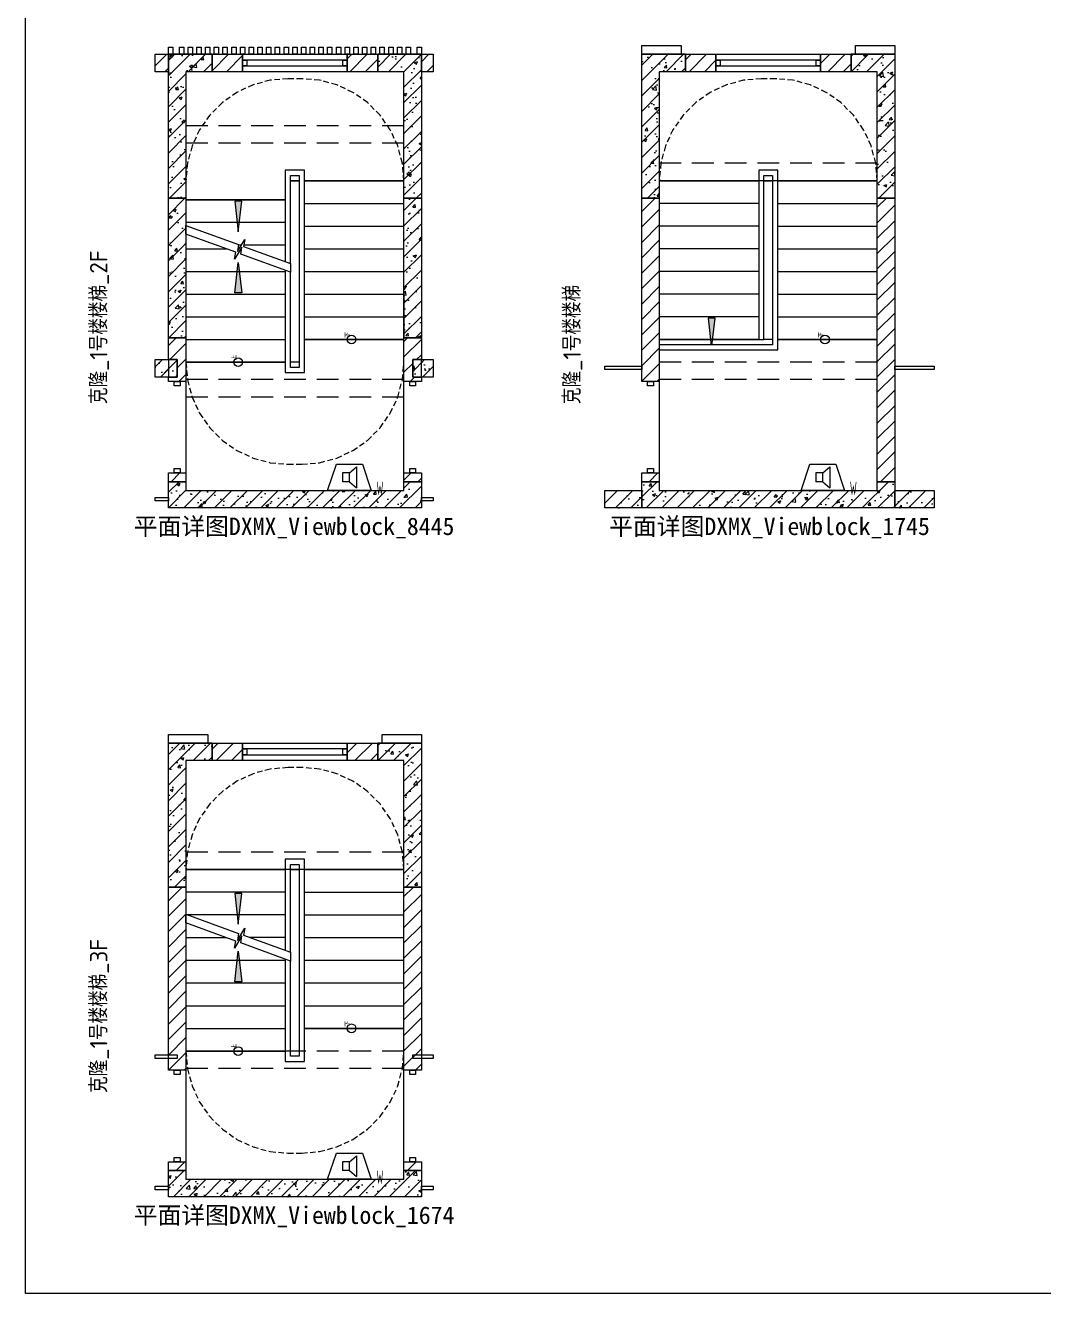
# Model space of a CAD drawing. Header units: millimetres. Extents: x -714894 to -19295, y 3400 to 234118.
# Drawn here: x -355647 to -343974, y 125948 to 140487 of the extents above; entities that cross this region are included whole.
import ezdxf
from ezdxf.enums import TextEntityAlignment as Align

# ---------------------------------------------------------------- set-up
doc = ezdxf.new("R2010")
doc.units = ezdxf.units.MM
doc.header["$LTSCALE"] = 500
for name, pattern in [('DASH', [0.35, 0.25, -0.1]), ('DASHED', [0.75, 0.5, -0.25]), ('HIDDEN', [0.375, 0.25, -0.125])]:
    doc.linetypes.add(name, pattern=pattern)
doc.layers.get('DEFPOINTS').update_dxf_attribs({"color": 9})
for name, color, linetype in [('AD-SIGN', 195, 'Continuous'), ('AE-ELEV-4', 251, 'Continuous'), ('AE-FNSH', 11, 'Continuous'), ('AE-HDWR', 8, 'Continuous'), ('AE-STAR', 51, 'Continuous'), ('AE-STRU-HACH', 40, 'Continuous'), ('AE-WALL', 255, 'Continuous'), ('AE-WALL-HACH', 15, 'Continuous'), ('AE-WIND', 11, 'Continuous'), ('C-SHET-SHET', 144, 'Continuous'), ('C-XREF-INT', 7, 'Continuous'), ('E-FAS-DEVC', 3, 'Continuous'), ('E-UNIV-EL', 140, 'Continuous'), ('S-DETL', 7, 'Continuous'), ('S_BEAM', 4, 'DASHED'), ('S_STAR', 243, 'Continuous'), ('S_WALL', 2, 'Continuous')]:
    doc.layers.add(name, color=color, linetype=linetype)
doc.layers.add('DEFPOINTS-1', color=251, linetype='Continuous', plot=False)
doc.layers.add('DEFPOINTS-2', color=7, linetype='DASH', plot=False)
doc.styles.add('TH-STYLE3', font='tssdeng.shx', dxfattribs={"width": 0.65, "bigfont": 'tssdchn.shx'})
doc.styles.add('黑体', font='')
doc.styles.get('黑体').set_extended_font_data('SimHei')
pattern_1 = [(45, (0, 89.76), (-88.3884, 88.3884), [])]
pattern_2 = [(45, (0, 0), (-88.38835, 88.38835), []), (50, (0, 0), (358.63, -31.376), [37.5, -412.5]), (355, (0, 0), (-69.3757, 376.096), [30, -330]), (100.4514, (29.9, -2.6), (289.2547, 344.72), [31.87, -350.571]), (46.1842, (0, 100), (533.6205, -82.7595), [56.25, -618.75]), (96.6356, (44.47, 93.1), (467.331, 487.059), [47.805, -525.856]), (351.1842, (0, 100), (467.331, 487.059), [45, -495]), (21, (50, 75), (298.4535, -201.3094), [37.5, -412.5]), (326, (50, 75), (121.6577, 362.575), [30, -330]), (71.4514, (74.87, 58.22), (420.1113, 161.2652), [31.87, -350.571]), (37.5, (0, 0), (6.0799, 166.4469), [0, -326, 0, -335, 0, -331.25]), (7.5, (0, 0), (131.5348, 197.2059), [0, -191, 0, -318.5, 0, -126.25]), (327.5, (-111.5, 0), (266.9112, -11.27744), [0, -125, 0, -390, 0, -517.5]), (317.5, (-161.5, 0), (291.593, 50.0525), [0, -162.5, 0, -259, 0, -367.5])]

# ---------------------------------------------------------------- blocks, each defined once
blk = doc.blocks.new('克隆_1号楼楼梯_2-11F_200810200708507243')
at = {"layer": 'AD-SIGN'}
for points in [[(274, -640), (274, -560), (624, -600)], [(1326, -640), (1326, -560), (976, -600)]]:
    blk.add_hatch(color=195, dxfattribs=at).paths.add_polyline_path(points, flags=0)
at = {"layer": 'AD-SIGN', "color": 195, "linetype": 'Continuous', "ltscale": 0.5}
for points in [[(-520, -600, 0, 0, 0), (274, -600, 80, 0, 0), (624, -600, 0, 0, 0)], [(-260, -1900, 0, 0, 0), (2140, -1900, 0, 0, 0), (2140, -600, 0, 0, 0), (1326, -600, 80, 0, 0), (976, -600, 0, 0, 0)]]:
    blk.add_lwpolyline(points, format="xyseb", dxfattribs=at)
at = {"layer": 'AD-SIGN', "color": 195}
for points in [[(274, -640), (274, -560), (624, -600), (274, -640)], [(1326, -640), (1326, -560), (976, -600), (1326, -640)]]:
    blk.add_lwpolyline(points, close=True, dxfattribs=at)
at = {"layer": 'AE-ELEV-4', "color": 251, "linetype": 'HIDDEN', "ltscale": 0.5}
for points in [[(-520, 0), (-723, -18), (-920, -71), (-1105, -157), (-1272, -274), (-1416, -418), (-1533, -585), (-1619, -770), (-1672, -967), (-1690, -1170)], [(2730, -1170), (2712, -967), (2659, -770), (2573, -585), (2456, -418), (2312, -274), (2145, -157), (1960, -71), (1763, -18), (1560, 0)], [(-1690, -1170), (-1690, -1330)], [(2730, -1330), (2730, -1170)], [(-1690, -1330), (-1672, -1533), (-1619, -1730), (-1533, -1915), (-1416, -2082), (-1272, -2226), (-1105, -2343), (-920, -2429), (-723, -2482), (-520, -2500)], [(1560, -2500), (1763, -2482), (1960, -2429), (2145, -2343), (2312, -2226), (2456, -2082), (2573, -1915), (2659, -1730), (2712, -1533), (2730, -1330)]]:
    blk.add_lwpolyline(points, dxfattribs=at)
at = {"layer": 'AE-STAR', "color": 51, "linetype": 'Continuous', "ltscale": 0.5}
for points in [[(561, -1200), (998, 0), (-520, 0), (-520, -1200), (561, -1200)], [(-260, 0), (-260, -1200)], [(0, 0), (0, -1200)], [(260, 0), (260, -1200)], [(520, 0), (520, -1200)], [(998, 0), (561, -1200), (1340, -1200), (1340, 0), (998, 0)], [(780, 0), (780, -599)], [(1080, -1200), (1080, 0)], [(1340, -1200), (1340, 0)], [(820, -1200), (820, -489)], [(-520, -1300), (-520, -1200)], [(1560, -2500), (1560, -1300), (-260, -1300), (-260, -2500), (1560, -2500)], [(-260, -1300), (-260, -2500)], [(0, -1300), (0, -2500)], [(260, -1300), (260, -2500)], [(520, -1300), (520, -2500)], [(780, -1300), (780, -2500)], [(1040, -1300), (1040, -2500)], [(1300, -1300), (1300, -2500)], [(1560, -1300), (1560, -1200)]]:
    blk.add_lwpolyline(points, dxfattribs=at)
at = {"layer": 'DEFPOINTS-1', "color": 151, "linetype": 'Continuous', "ltscale": 0.5}
for points in [[(-520, -1300), (-520, -1200)], [(1560, -1300), (1560, -1200)]]:
    blk.add_lwpolyline(points, dxfattribs=at)
at = {"layer": 'DEFPOINTS-1'}
for centre in [(-520, -600), (-260, -1900)]:
    blk.add_circle(centre, 50, dxfattribs=at)
at = {"layer": 'DEFPOINTS-2', "color": 151, "linetype": 'Continuous', "ltscale": 0.5}
for points in [[(-260, -2500), (-260, -1300), (-520, -1300), (-520, 0), (-1990, 0), (-1990, -2500), (-260, -2500)], [(1560, -2500), (2810, -2500), (2810, 0), (1340, 0), (1340, -1200), (1560, -1200), (1560, -2500)]]:
    blk.add_lwpolyline(points, dxfattribs=at)
at = {"layer": 'S_BEAM', "color": 4, "linetype": 'DASHED'}
for points in [[(-920, -2500), (-920, 0)], [(-720, -2500), (-720, 0)], [(1990, -2500), (1990, 0)], [(2190, -2500), (2190, 0)]]:
    blk.add_lwpolyline(points, dxfattribs=at)
at = {"layer": 'S_STAR', "color": 243, "linetype": 'Continuous', "ltscale": 0.5}
for points in [[(-520, 0), (-520, -1200)], [(998, 0), (-520, 0)], [(-260, 0), (-260, -1200)], [(0, 0), (0, -1200)], [(260, 0), (260, -1200)], [(520, 0), (520, -1200)], [(561, -1200), (998, 0)], [(998, 0), (561, -1200)], [(780, 0), (780, -599)], [(1340, 0), (998, 0)], [(1080, -1200), (1080, 0)], [(1340, -1200), (1340, 0)], [(1340, -1200), (1340, 0)], [(820, -1200), (820, -489)], [(-520, -1300), (-520, -1200)], [(-520, -1200), (561, -1200)], [(-260, -1300), (-260, -2500)], [(-260, -1300), (-260, -2500)], [(1560, -1300), (-260, -1300)], [(0, -1300), (0, -2500)], [(260, -1300), (260, -2500)], [(520, -1300), (520, -2500)], [(561, -1200), (1340, -1200)], [(780, -1300), (780, -2500)], [(1040, -1300), (1040, -2500)], [(1300, -1300), (1300, -2500)], [(1560, -1300), (1560, -1200)], [(1560, -2500), (1560, -1300)], [(-260, -2500), (1560, -2500)]]:
    blk.add_lwpolyline(points, dxfattribs=at)
at = {"layer": 'DEFPOINTS-1', "transparency": 33554531, "style": 'TH-STYLE3'}
for s, height, p in [('克隆_1号楼楼梯_2F', 200, (-1000, 900)), ('上', 50, (-500, -580)), ('下', 50, (-240, -1880))]:
    blk.add_text(s, height=height, dxfattribs=at).set_placement(p)
blk.add_wipeout([(1340, -1140), (583, -1140), (561, -1200), (1340, -1200)]).dxf.layer = 'AE-HDWR'
blk.add_wipeout([(1620, -1300), (1560, -1300), (1560, -1360), (1680, -1360), (1680, -1140), (1340, -1140), (1340, -1200), (1620, -1200)]).dxf.layer = 'AE-HDWR'
at = {"layer": 'AE-HDWR', "color": 8, "linetype": 'Continuous', "ltscale": 0.5}
for points in [[(1680, -1140), (1340, -1140)], [(1680, -1360), (1680, -1140)], [(1340, -1200), (1620, -1200)]]:
    blk.add_lwpolyline(points, dxfattribs=at)
blk.add_wipeout([(1560, -1300), (-260, -1300), (-260, -1360), (1560, -1360)]).dxf.layer = 'AE-HDWR'
for points in [[(1620, -1300), (1560, -1300)], [(1620, -1200), (1620, -1300)], [(1560, -1360), (1680, -1360)]]:
    blk.add_lwpolyline(points, dxfattribs=at)
blk.add_wipeout([(-260, -1360), (-260, -1300), (-580, -1300), (-580, -1200), (-520, -1200), (-520, -1140), (-640, -1140), (-640, -1360)]).dxf.layer = 'AE-HDWR'
for points in [[(-640, -1140), (-640, -1360)], [(-260, -1300), (-580, -1300)], [(1560, -1300), (-260, -1300)], [(-640, -1360), (-260, -1360)], [(-260, -1360), (1560, -1360)]]:
    blk.add_lwpolyline(points, dxfattribs=at)
blk.add_wipeout([(584, -1140), (-520, -1140), (-520, -1200), (562, -1200)]).dxf.layer = 'AE-HDWR'
for points in [[(-520, -1140), (-640, -1140)], [(584, -1140), (-520, -1140)], [(583, -1140), (561, -1200)], [(562, -1200), (584, -1140)], [(1340, -1140), (583, -1140)], [(-580, -1300), (-580, -1200)], [(-580, -1200), (-520, -1200)], [(-520, -1200), (562, -1200)], [(561, -1200), (1340, -1200)]]:
    blk.add_lwpolyline(points, dxfattribs=at)
blk.add_wipeout([(948, 0), (1048, 0), (829, -604), (748, -591), (888, -674), (808, -660), (612, -1200), (512, -1200), (720, -628), (800, -641), (660, -559), (740, -572)])
at = {"layer": 'AD-SIGN', "color": 195, "linetype": 'Continuous', "ltscale": 0.5}
blk.add_lwpolyline([(948, 0), (1048, 0), (829, -604), (748, -591), (888, -674), (808, -660), (612, -1200), (512, -1200), (720, -628), (800, -641), (660, -559), (740, -572), (948, 0)], dxfattribs=at)
blk = doc.blocks.new('DXMX_Viewblock_8445200810202322165774')
at = {"layer": 'AE-FNSH', "linetype": 'Continuous'}
for points in [[(18100, 13780), (18100, 13700), (18050, 13700), (18050, 13780)], [(18225, 13780), (18225, 13700), (18175, 13700), (18175, 13780)], [(18325, 13780), (18325, 13700), (18275, 13700), (18275, 13780)], [(18425, 13780), (18425, 13700), (18375, 13700), (18375, 13780)], [(18525, 13780), (18525, 13700), (18475, 13700), (18475, 13780)], [(18625, 13780), (18625, 13700), (18575, 13700), (18575, 13780)], [(18725, 13780), (18725, 13700), (18675, 13700), (18675, 13780)], [(18825, 13780), (18825, 13700), (18775, 13700), (18775, 13780)], [(18925, 13780), (18925, 13700), (18875, 13700), (18875, 13780)], [(19025, 13780), (19025, 13700), (18975, 13700), (18975, 13780)], [(19125, 13780), (19125, 13700), (19075, 13700), (19075, 13780)], [(19225, 13780), (19225, 13700), (19175, 13700), (19175, 13780)], [(19325, 13780), (19325, 13700), (19275, 13700), (19275, 13780)], [(19425, 13780), (19425, 13700), (19375, 13700), (19375, 13780)], [(19525, 13780), (19525, 13700), (19475, 13700), (19475, 13780)], [(19625, 13780), (19625, 13700), (19575, 13700), (19575, 13780)], [(19725, 13780), (19725, 13700), (19675, 13700), (19675, 13780)], [(19825, 13780), (19825, 13700), (19775, 13700), (19775, 13780)], [(19925, 13780), (19925, 13700), (19875, 13700), (19875, 13780)], [(20025, 13780), (20025, 13700), (19975, 13700), (19975, 13780)], [(20125, 13780), (20125, 13700), (20075, 13700), (20075, 13780)], [(20225, 13780), (20225, 13700), (20175, 13700), (20175, 13780)], [(20325, 13780), (20325, 13700), (20275, 13700), (20275, 13780)], [(20425, 13780), (20425, 13700), (20375, 13700), (20375, 13780)], [(20525, 13780), (20525, 13700), (20475, 13700), (20475, 13780)], [(20625, 13780), (20625, 13700), (20575, 13700), (20575, 13780)], [(20725, 13780), (20725, 13700), (20675, 13700), (20675, 13780)], [(20825, 13780), (20825, 13700), (20775, 13700), (20775, 13780)], [(20950, 13780), (20950, 13700), (20900, 13700), (20900, 13780)]]:
    blk.add_lwpolyline(points, close=True, dxfattribs=at)
at = {"layer": 'AE-HDWR', "linetype": 'Continuous'}
for points in [[(18050, 8620), (18050, 8580), (17897, 8580), (17897, 8620)], [(21083, 8620), (21083, 8580), (20950, 8580), (20950, 8620)]]:
    blk.add_lwpolyline(points, close=True, dxfattribs=at)
at = {"layer": 'AE-WALL', "linetype": 'Continuous'}
for points in [[(21083, 10200), (21083, 10000), (20850, 10000), (20850, 10200)], [(21083, 10200), (21083, 10000), (20950, 10000), (20950, 10200)]]:
    blk.add_lwpolyline(points, close=True, dxfattribs=at)
at = {"layer": 'AE-WIND', "linetype": 'Continuous'}
blk.add_lwpolyline([(20100, 13700), (20100, 13633), (18900, 13633), (18900, 13700)], close=True, dxfattribs=at)
at = {"layer": 'C-XREF-INT', "rotation": 90}
blk.add_blockref('克隆_1号楼楼梯_2-11F_200810200708507243', (18250, 10690), dxfattribs=at)
at = {"layer": 'DEFPOINTS', "insert": (19490, 8150), "char_height": 200, "attachment_point": 8, "style": '黑体'}
blk.add_mtext('平面详图DXMX_Viewblock_8445', dxfattribs=at)
at = {"layer": 'AE-STRU-HACH'}
h = blk.add_hatch(dxfattribs=at)
h.set_pattern_fill('钢筋混凝土', color=40, scale=50, style=0)
h.set_pattern_definition(pattern_2)
h.paths.add_polyline_path([(18550, 13700), (18550, 13500), (18250, 13500), (18250, 12050), (18050, 12050), (18050, 13700)], flags=0)
h.paths.add_polyline_path([(20450, 13500), (20450, 13700), (20950, 13700), (20950, 12050), (20750, 12050), (20750, 13500)], flags=0)
h.paths.add_polyline_path([(18250, 8800), (18250, 8700), (20750, 8700), (20750, 8800), (20950, 8800), (20950, 8500), (18050, 8500), (18050, 8800)], flags=0)
h = blk.add_hatch(dxfattribs=at)
h.set_pattern_fill('钢筋混凝土', color=40, scale=50, style=0)
h.set_pattern_definition(pattern_2)
h.paths.add_polyline_path([(18250, 12050), (18250, 10450), (18050, 10450), (18050, 12050)], flags=0)
h.paths.add_polyline_path([(20950, 12050), (20950, 10450), (20750, 10450), (20750, 12050)], flags=0)
h.paths.add_polyline_path([(18050, 10200), (18050, 10000), (17897, 10000), (17897, 10200)], flags=0)
h.paths.add_polyline_path([(21083, 10200), (21083, 10000), (20950, 10000), (20950, 10200)], flags=0)
h = blk.add_hatch(dxfattribs=at)
h.set_pattern_fill('钢筋混凝土', color=40, scale=50, style=0)
h.set_pattern_definition(pattern_2)
h.paths.add_polyline_path([(21083, 10200), (21083, 10000), (20850, 10000), (20850, 10200)], flags=0)
h.paths.add_polyline_path([(18150, 10200), (18150, 10000), (17897, 10000), (17897, 10200)], flags=0)
at = {"layer": 'AE-WALL-HACH'}
h = blk.add_hatch(dxfattribs=at)
h.set_pattern_fill('普通砖', color=15, scale=50, style=0)
h.set_pattern_definition(pattern_1)
h.paths.add_polyline_path([(20950, 13700), (20450, 13700), (20450, 13500), (20100, 13500), (20100, 13700), (20850, 13700), (20850, 13700), (20950, 13700), (21083, 13700), (21083, 13500), (20950, 13500)], flags=0)
h.paths.add_polyline_path([(18150, 13700), (18150, 13700), (18900, 13700), (18900, 13500), (18550, 13500), (18550, 13700), (18050, 13700), (18050, 13500), (17897, 13500), (17897, 13700)], flags=0)
h.paths.add_polyline_path([(20750, 10450), (20950, 10450), (20950, 10200), (20850, 10200), (20850, 10000), (20950, 10000), (20950, 9950), (20750, 9950), (20750, 10984)], flags=0)
h.paths.add_polyline_path([(18150, 10000), (18150, 10200), (18050, 10200), (18050, 10450), (18250, 10450), (18250, 9950), (18050, 9950), (18050, 10000)], flags=0)
h.paths.add_polyline_path([(20950, 8900), (20950, 8800), (20750, 8800), (20750, 8900)], flags=0)
h.paths.add_polyline_path([(18250, 8900), (18250, 8800), (18050, 8800), (18050, 8900)], flags=0)
at = {"layer": 'AE-WALL', "linetype": 'Continuous'}
for points in [[(18150, 13700), (18150, 13700), (18900, 13700), (18900, 13500), (18550, 13500), (18550, 13700), (18050, 13700), (18050, 13500), (17897, 13500), (17897, 13700)], [(18550, 13700), (18550, 13500), (18250, 13500), (18250, 12050), (18050, 12050), (18050, 13700)], [(20950, 13700), (20450, 13700), (20450, 13500), (20100, 13500), (20100, 13700), (20850, 13700), (20850, 13700), (20950, 13700), (21083, 13700), (21083, 13500), (20950, 13500)], [(20450, 13500), (20450, 13700), (20950, 13700), (20950, 12050), (20750, 12050), (20750, 13500)], [(18250, 12050), (18250, 10450), (18050, 10450), (18050, 12050)], [(20950, 12050), (20950, 10450), (20750, 10450), (20750, 12050)], [(20750, 10450), (20950, 10450), (20950, 10200), (20850, 10200), (20850, 10000), (20950, 10000), (20950, 9950), (20750, 9950), (20750, 10984)], [(18150, 10000), (18150, 10200), (18050, 10200), (18050, 10450), (18250, 10450), (18250, 9950), (18050, 9950), (18050, 10000)], [(18050, 10200), (18050, 10000), (17897, 10000), (17897, 10200)], [(18150, 10200), (18150, 10000), (17897, 10000), (17897, 10200)], [(18250, 8900), (18250, 8800), (18050, 8800), (18050, 8900)], [(20950, 8900), (20950, 8800), (20750, 8800), (20750, 8900)], [(18250, 8800), (18250, 8700), (20750, 8700), (20750, 8800), (20950, 8800), (20950, 8500), (18050, 8500), (18050, 8800)]]:
    blk.add_lwpolyline(points, close=True, dxfattribs=at)
at = {"layer": 'AE-WIND', "linetype": 'Continuous'}
for points in [[(18950, 13633), (18950, 13567), (18900, 13567), (18900, 13633)], [(20100, 13567), (20100, 13500), (18900, 13500), (18900, 13567)], [(20100, 13633), (20100, 13567), (20050, 13567), (20050, 13633)]]:
    blk.add_lwpolyline(points, close=True, dxfattribs=at)
at = {"layer": 'DEFPOINTS-1', "linetype": 'Continuous'}
for points in [[(18183, 9950), (18183, 9900), (18117, 9900), (18117, 9950)], [(20883, 9950), (20883, 9900), (20817, 9900), (20817, 9950)], [(18183, 8950), (18183, 8900), (18117, 8900), (18117, 8950)], [(20883, 8950), (20883, 8900), (20817, 8900), (20817, 8950)]]:
    blk.add_lwpolyline(points, close=True, dxfattribs=at)
blk = doc.blocks.new('克隆_1号楼楼梯_200810200708654438')
at = {"layer": 'AD-SIGN'}
blk.add_hatch(color=195, dxfattribs=at).paths.add_polyline_path([(-14, -640), (-14, -560), (-364, -600)], flags=0)
at = {"layer": 'AD-SIGN', "color": 195, "linetype": 'Continuous', "ltscale": 0.5}
blk.add_lwpolyline([(-260, -1900, 0, 0, 0), (2140, -1900, 0, 0, 0), (2140, -600, 0, 0, 0), (-14, -600, 80, 0, 0), (-364, -600, 0, 0, 0)], format="xyseb", dxfattribs=at)
at = {"layer": 'AD-SIGN', "color": 195}
blk.add_lwpolyline([(-14, -640), (-14, -560), (-364, -600), (-14, -640)], close=True, dxfattribs=at)
at = {"layer": 'AE-ELEV-4', "color": 251, "linetype": 'HIDDEN', "ltscale": 0.5}
for points in [[(2730, -1170), (2712, -967), (2659, -770), (2573, -585), (2456, -418), (2312, -274), (2145, -157), (1960, -71), (1763, -18), (1560, 0)], [(2730, -1330), (2730, -1170)], [(1560, -2500), (1763, -2482), (1960, -2429), (2145, -2343), (2312, -2226), (2456, -2082), (2573, -1915), (2659, -1730), (2712, -1533), (2730, -1330)]]:
    blk.add_lwpolyline(points, dxfattribs=at)
at = {"layer": 'AE-STAR', "color": 51, "linetype": 'Continuous', "ltscale": 0.5}
for points in [[(-260, 0), (-260, -1200), (1560, -1200), (1560, 0), (-260, 0)], [(-260, -1200), (-260, 0)], [(0, -1200), (0, 0)], [(260, -1200), (260, 0)], [(520, -1200), (520, 0)], [(780, -1200), (780, 0)], [(1040, -1200), (1040, 0)], [(1300, -1200), (1300, 0)], [(1560, -1200), (1560, 0)], [(-260, -1300), (-260, -1200)], [(1560, -2500), (1560, -1300), (-260, -1300), (-260, -2500), (1560, -2500)], [(-260, -1300), (-260, -2500)], [(0, -1300), (0, -2500)], [(260, -1300), (260, -2500)], [(520, -1300), (520, -2500)], [(780, -1300), (780, -2500)], [(1040, -1300), (1040, -2500)], [(1300, -1300), (1300, -2500)], [(1560, -1300), (1560, -1200)]]:
    blk.add_lwpolyline(points, dxfattribs=at)
at = {"layer": 'DEFPOINTS-1', "color": 151, "linetype": 'Continuous', "ltscale": 0.5}
for points in [[(-260, -1300), (-260, -1200)], [(1560, -1300), (1560, -1200)]]:
    blk.add_lwpolyline(points, dxfattribs=at)
at = {"layer": 'DEFPOINTS-1'}
blk.add_circle((-260, -1900), 50, dxfattribs=at)
at = {"layer": 'DEFPOINTS-2', "color": 151, "linetype": 'Continuous', "ltscale": 0.5}
for points in [[(-260, -2500), (-260, 0), (-1990, 0), (-1990, -2500), (-260, -2500)], [(2810, -2500), (2810, 0), (1560, 0), (1560, -2500), (2810, -2500)]]:
    blk.add_lwpolyline(points, dxfattribs=at)
at = {"layer": 'S_BEAM', "color": 4, "linetype": 'DASHED'}
for points in [[(-720, -2500), (-720, 0)], [(-520, -2500), (-520, 0)], [(1760, -2500), (1760, 0)]]:
    blk.add_lwpolyline(points, dxfattribs=at)
at = {"layer": 'S_STAR', "color": 243, "linetype": 'Continuous', "ltscale": 0.5}
for points in [[(-260, -1200), (-260, 0)], [(1560, 0), (-260, 0)], [(-260, 0), (-260, -1200)], [(0, -1200), (0, 0)], [(260, -1200), (260, 0)], [(520, -1200), (520, 0)], [(780, -1200), (780, 0)], [(1040, -1200), (1040, 0)], [(1300, -1200), (1300, 0)], [(1560, -1200), (1560, 0)], [(1560, -1200), (1560, 0)], [(-260, -1300), (-260, -1200)], [(-260, -1200), (1560, -1200)], [(-260, -1300), (-260, -2500)], [(-260, -1300), (-260, -2500)], [(1560, -1300), (-260, -1300)], [(0, -1300), (0, -2500)], [(260, -1300), (260, -2500)], [(520, -1300), (520, -2500)], [(780, -1300), (780, -2500)], [(1040, -1300), (1040, -2500)], [(1300, -1300), (1300, -2500)], [(1560, -1300), (1560, -1200)], [(1560, -2500), (1560, -1300)], [(-260, -2500), (1560, -2500)]]:
    blk.add_lwpolyline(points, dxfattribs=at)
at = {"layer": 'DEFPOINTS-1', "transparency": 33554531, "style": 'TH-STYLE3'}
for s, height, p in [('克隆_1号楼楼梯', 200, (-1000, 900)), ('下', 50, (-240, -1880))]:
    blk.add_text(s, height=height, dxfattribs=at).set_placement(p)
blk.add_wipeout([(1560, -1140), (-260, -1140), (-260, -1200), (1560, -1200)]).dxf.layer = 'AE-HDWR'
blk.add_wipeout([(1620, -1300), (1560, -1300), (1560, -1360), (1680, -1360), (1680, -1140), (1560, -1140), (1560, -1200), (1620, -1200)]).dxf.layer = 'AE-HDWR'
at = {"layer": 'AE-HDWR', "color": 8, "linetype": 'Continuous', "ltscale": 0.5}
for points in [[(1680, -1140), (1560, -1140)], [(1680, -1360), (1680, -1140)], [(1560, -1200), (1620, -1200)]]:
    blk.add_lwpolyline(points, dxfattribs=at)
blk.add_wipeout([(1560, -1300), (-260, -1300), (-260, -1360), (1560, -1360)]).dxf.layer = 'AE-HDWR'
for points in [[(1620, -1300), (1560, -1300)], [(1620, -1200), (1620, -1300)], [(1560, -1360), (1680, -1360)]]:
    blk.add_lwpolyline(points, dxfattribs=at)
at = {"layer": 'S_BEAM', "color": 4, "linetype": 'DASHED'}
blk.add_lwpolyline([(1560, -2500), (1560, 0)], dxfattribs=at)
blk.add_wipeout([(-260, -1360), (-260, -1300), (-320, -1300), (-320, 0), (-380, 0), (-380, -1360)]).dxf.layer = 'AE-HDWR'
at = {"layer": 'AE-HDWR', "color": 8, "linetype": 'Continuous', "ltscale": 0.5}
for points in [[(-320, 0), (-380, 0)], [(-380, 0), (-380, -1360)], [(-320, -1300), (-320, 0)], [(1560, -1140), (-260, -1140)], [(-260, -1140), (-260, -1200)], [(-260, -1300), (-320, -1300)], [(-260, -1200), (1560, -1200)], [(1560, -1300), (-260, -1300)], [(-380, -1360), (-260, -1360)], [(-260, -1360), (1560, -1360)]]:
    blk.add_lwpolyline(points, dxfattribs=at)
blk = doc.blocks.new('DXMX_Viewblock_1745200810202327829580')
at = {"layer": 'AE-FNSH', "linetype": 'Continuous'}
for points in [[(18500, 13800), (18500, 13700), (18050, 13700), (18050, 13800)], [(20950, 13800), (20950, 13700), (20500, 13700), (20500, 13800)]]:
    blk.add_lwpolyline(points, close=True, dxfattribs=at)
at = {"layer": 'AE-HDWR', "linetype": 'Continuous'}
blk.add_lwpolyline([(20950, 10125), (21401, 10125), (21401, 10085), (20950, 10085)], close=True, dxfattribs=at)
at = {"layer": 'AE-WALL', "linetype": 'Continuous'}
blk.add_lwpolyline([(21401, 8700), (21401, 8500), (20950, 8500), (20950, 8700)], close=True, dxfattribs=at)
at = {"layer": 'AE-WIND', "linetype": 'Continuous'}
blk.add_lwpolyline([(20100, 13700), (20100, 13633), (18900, 13633), (18900, 13700)], close=True, dxfattribs=at)
at = {"layer": 'DEFPOINTS-2', "linetype": 'Continuous'}
for points in [[(18500, 13800), (18500, 13700), (18050, 13700), (18050, 13800)], [(20100, 13700), (20100, 13633), (18900, 13633), (18900, 13700)], [(20950, 13800), (20950, 13700), (20500, 13700), (20500, 13800)], [(20950, 10125), (21401, 10125), (21401, 10085), (20950, 10085)]]:
    blk.add_lwpolyline(points, close=True, dxfattribs=at)
at = {"layer": 'S-DETL', "linetype": 'Continuous'}
blk.add_lwpolyline([(21401, 8700), (21401, 8500), (20950, 8500), (20950, 8700)], close=True, dxfattribs=at)
at = {"layer": 'C-XREF-INT', "rotation": 90}
blk.add_blockref('克隆_1号楼楼梯_200810200708654438', (18250, 10690), dxfattribs=at)
at = {"layer": 'DEFPOINTS', "insert": (19514, 8150), "char_height": 200, "attachment_point": 8, "style": '黑体'}
blk.add_mtext('平面详图DXMX_Viewblock_1745', dxfattribs=at)
at = {"layer": 'AE-STRU-HACH'}
h = blk.add_hatch(dxfattribs=at)
h.set_pattern_fill('钢筋混凝土', color=40, scale=50, style=0)
h.set_pattern_definition(pattern_2)
h.paths.add_polyline_path([(18550, 13700), (18550, 13500), (18250, 13500), (18250, 12050), (18050, 12050), (18050, 13700)], flags=0)
h.paths.add_polyline_path([(20450, 13500), (20450, 13700), (20950, 13700), (20950, 12050), (20750, 12050), (20750, 13500)], flags=0)
h.paths.add_polyline_path([(18250, 8800), (18250, 8700), (20750, 8700), (20750, 8800), (20950, 8800), (20950, 8500), (18050, 8500), (18050, 8800)], flags=0)
h = blk.add_hatch(dxfattribs=at)
h.set_pattern_fill('钢筋混凝土', color=40, scale=50, style=0)
h.set_pattern_definition(pattern_2)
h.paths.add_polyline_path([(21401, 8700), (21401, 8500), (20950, 8500), (20950, 8700)], flags=0)
h.paths.add_polyline_path([(17626, 8700), (18050, 8700), (18050, 8500), (17626, 8500)], flags=0)
at = {"layer": 'AE-WALL-HACH'}
h = blk.add_hatch(dxfattribs=at)
h.set_pattern_fill('普通砖', color=15, scale=50, style=0)
h.set_pattern_definition(pattern_1)
h.paths.add_polyline_path([(20750, 13700), (20950, 13700), (20950, 13700), (20750, 13700), (20750, 13700), (20450, 13700), (20450, 13500), (20100, 13500), (20100, 13700)], flags=0)
h.paths.add_polyline_path([(18050, 13700), (18050, 13700), (18900, 13700), (18900, 13500), (18550, 13500), (18550, 13700)], flags=0)
h.paths.add_polyline_path([(20950, 12050), (20950, 8800), (20750, 8800), (20750, 12050)], flags=0)
h.paths.add_polyline_path([(18250, 12050), (18250, 9950), (18050, 9950), (18050, 12050)], flags=0)
h.paths.add_polyline_path([(18250, 8900), (18250, 8800), (18050, 8800), (18050, 8900)], flags=0)
at = {"layer": 'AE-HDWR', "linetype": 'Continuous'}
blk.add_lwpolyline([(18050, 10125), (18050, 10085), (17626, 10085), (17626, 10125)], close=True, dxfattribs=at)
at = {"layer": 'AE-WALL', "linetype": 'Continuous'}
for points in [[(18050, 13700), (18050, 13700), (18900, 13700), (18900, 13500), (18550, 13500), (18550, 13700)], [(18550, 13700), (18550, 13500), (18250, 13500), (18250, 12050), (18050, 12050), (18050, 13700)], [(20750, 13700), (20950, 13700), (20950, 13700), (20750, 13700), (20750, 13700), (20450, 13700), (20450, 13500), (20100, 13500), (20100, 13700)], [(20450, 13500), (20450, 13700), (20950, 13700), (20950, 12050), (20750, 12050), (20750, 13500)], [(18250, 12050), (18250, 9950), (18050, 9950), (18050, 12050)], [(20950, 12050), (20950, 8800), (20750, 8800), (20750, 12050)], [(18250, 8900), (18250, 8800), (18050, 8800), (18050, 8900)], [(18250, 8800), (18250, 8700), (20750, 8700), (20750, 8800), (20950, 8800), (20950, 8500), (18050, 8500), (18050, 8800)], [(17626, 8700), (18050, 8700), (18050, 8500), (17626, 8500)]]:
    blk.add_lwpolyline(points, close=True, dxfattribs=at)
at = {"layer": 'AE-WIND', "linetype": 'Continuous'}
for points in [[(18950, 13633), (18950, 13567), (18900, 13567), (18900, 13633)], [(20100, 13567), (20100, 13500), (18900, 13500), (18900, 13567)], [(20100, 13633), (20100, 13567), (20050, 13567), (20050, 13633)]]:
    blk.add_lwpolyline(points, close=True, dxfattribs=at)
at = {"layer": 'DEFPOINTS-1', "linetype": 'Continuous'}
for points in [[(18183, 9950), (18183, 9900), (18117, 9900), (18117, 9950)], [(18183, 8950), (18183, 8900), (18117, 8900), (18117, 8950)]]:
    blk.add_lwpolyline(points, close=True, dxfattribs=at)
at = {"layer": 'DEFPOINTS-2', "linetype": 'Continuous'}
for points in [[(18950, 13633), (18950, 13567), (18900, 13567), (18900, 13633)], [(20100, 13567), (20100, 13500), (18900, 13500), (18900, 13567)], [(20100, 13633), (20100, 13567), (20050, 13567), (20050, 13633)], [(18050, 10125), (18050, 10085), (17626, 10085), (17626, 10125)], [(18183, 9950), (18183, 9900), (18117, 9900), (18117, 9950)], [(18183, 8950), (18183, 8900), (18117, 8900), (18117, 8950)]]:
    blk.add_lwpolyline(points, close=True, dxfattribs=at)
at = {"layer": 'S-DETL', "linetype": 'Continuous'}
blk.add_lwpolyline([(17626, 8700), (18050, 8700), (18050, 8500), (17626, 8500)], close=True, dxfattribs=at)
at = {"layer": 'S_WALL', "linetype": 'Continuous'}
for points in [[(18550, 13700), (18550, 13500), (18250, 13500), (18250, 12050), (18050, 12050), (18050, 13700)], [(20450, 13500), (20450, 13700), (20950, 13700), (20950, 12050), (20750, 12050), (20750, 13500)], [(18250, 8800), (18250, 8700), (20750, 8700), (20750, 8800), (20950, 8800), (20950, 8500), (18050, 8500), (18050, 8800)]]:
    blk.add_lwpolyline(points, close=True, dxfattribs=at)
blk = doc.blocks.new('克隆_1号楼楼梯_3F_200910115524937568')
at = {"layer": 'AD-SIGN'}
for points in [[(274, -640), (274, -560), (624, -600)], [(1286, -640), (1286, -560), (936, -600)]]:
    blk.add_hatch(color=195, dxfattribs=at).paths.add_polyline_path(points, flags=0)
at = {"layer": 'AD-SIGN', "color": 195, "linetype": 'Continuous', "ltscale": 0.5}
for points in [[(-520, -600, 0, 0, 0), (274, -600, 80, 0, 0), (624, -600, 0, 0, 0)], [(-260, -1900, 0, 0, 0), (2140, -1900, 0, 0, 0), (2140, -600, 0, 0, 0), (1286, -600, 80, 0, 0), (936, -600, 0, 0, 0)]]:
    blk.add_lwpolyline(points, format="xyseb", dxfattribs=at)
at = {"layer": 'AD-SIGN', "color": 195}
for points in [[(274, -640), (274, -560), (624, -600), (274, -640)], [(1286, -640), (1286, -560), (936, -600), (1286, -640)]]:
    blk.add_lwpolyline(points, close=True, dxfattribs=at)
at = {"layer": 'AE-ELEV-4', "color": 251, "linetype": 'HIDDEN', "ltscale": 0.5}
for points in [[(-520, 0), (-723, -18), (-920, -71), (-1105, -157), (-1272, -274), (-1416, -418), (-1533, -585), (-1619, -770), (-1672, -967), (-1690, -1170)], [(2730, -1170), (2712, -967), (2659, -770), (2573, -585), (2456, -418), (2312, -274), (2145, -157), (1960, -71), (1763, -18), (1560, 0)], [(-1690, -1170), (-1690, -1330)], [(2730, -1330), (2730, -1170)], [(-1690, -1330), (-1672, -1533), (-1619, -1730), (-1533, -1915), (-1416, -2082), (-1272, -2226), (-1105, -2343), (-920, -2429), (-723, -2482), (-520, -2500)], [(1560, -2500), (1763, -2482), (1960, -2429), (2145, -2343), (2312, -2226), (2456, -2082), (2573, -1915), (2659, -1730), (2712, -1533), (2730, -1330)]]:
    blk.add_lwpolyline(points, dxfattribs=at)
at = {"layer": 'AE-STAR', "color": 51, "linetype": 'Continuous', "ltscale": 0.5}
for points in [[(561, -1200), (998, 0), (-520, 0), (-520, -1200), (561, -1200)], [(-260, 0), (-260, -1200)], [(0, 0), (0, -1200)], [(260, 0), (260, -1200)], [(520, 0), (520, -1200)], [(998, 0), (561, -1200), (1560, -1200), (1560, 0), (998, 0)], [(780, 0), (780, -599)], [(1040, -1200), (1040, 0)], [(1300, -1200), (1300, 0)], [(1560, -1200), (1560, 0)], [(780, -1200), (780, -599)], [(-520, -1300), (-520, -1200)], [(1560, -2500), (1560, -1300), (-260, -1300), (-260, -2500), (1560, -2500)], [(-260, -1300), (-260, -2500)], [(0, -1300), (0, -2500)], [(260, -1300), (260, -2500)], [(520, -1300), (520, -2500)], [(780, -1300), (780, -2500)], [(1040, -1300), (1040, -2500)], [(1300, -1300), (1300, -2500)], [(1560, -1300), (1560, -1200)]]:
    blk.add_lwpolyline(points, dxfattribs=at)
at = {"layer": 'DEFPOINTS-1', "color": 151, "linetype": 'Continuous', "ltscale": 0.5}
for points in [[(-520, -1300), (-520, -1200)], [(1560, -1300), (1560, -1200)]]:
    blk.add_lwpolyline(points, dxfattribs=at)
at = {"layer": 'DEFPOINTS-1'}
for centre in [(-520, -600), (-260, -1900)]:
    blk.add_circle(centre, 50, dxfattribs=at)
at = {"layer": 'DEFPOINTS-2', "color": 151, "linetype": 'Continuous', "ltscale": 0.5}
for points in [[(-260, -2500), (-260, -1300), (-520, -1300), (-520, 0), (-1990, 0), (-1990, -2500), (-260, -2500)], [(2810, -2500), (2810, 0), (1560, 0), (1560, -2500), (2810, -2500)]]:
    blk.add_lwpolyline(points, dxfattribs=at)
at = {"layer": 'S_BEAM', "color": 4, "linetype": 'DASHED'}
for points in [[(-720, -2500), (-720, 0)], [(1760, -2500), (1760, 0)]]:
    blk.add_lwpolyline(points, dxfattribs=at)
at = {"layer": 'S_STAR', "color": 243, "linetype": 'Continuous', "ltscale": 0.5}
for points in [[(-520, 0), (-520, -1200)], [(998, 0), (-520, 0)], [(-260, 0), (-260, -1200)], [(0, 0), (0, -1200)], [(260, 0), (260, -1200)], [(520, 0), (520, -1200)], [(561, -1200), (998, 0)], [(998, 0), (561, -1200)], [(780, 0), (780, -599)], [(1560, 0), (998, 0)], [(1040, -1200), (1040, 0)], [(1300, -1200), (1300, 0)], [(1560, -1200), (1560, 0)], [(1560, -1200), (1560, 0)], [(780, -1200), (780, -599)], [(-520, -1300), (-520, -1200)], [(-520, -1200), (561, -1200)], [(-260, -1300), (-260, -2500)], [(-260, -1300), (-260, -2500)], [(1560, -1300), (-260, -1300)], [(0, -1300), (0, -2500)], [(260, -1300), (260, -2500)], [(520, -1300), (520, -2500)], [(561, -1200), (1560, -1200)], [(780, -1300), (780, -2500)], [(1040, -1300), (1040, -2500)], [(1300, -1300), (1300, -2500)], [(1560, -1300), (1560, -1200)], [(1560, -2500), (1560, -1300)], [(-260, -2500), (1560, -2500)]]:
    blk.add_lwpolyline(points, dxfattribs=at)
at = {"layer": 'DEFPOINTS-1', "transparency": 33554531, "style": 'TH-STYLE3'}
for s, height, p in [('克隆_1号楼楼梯_3F', 200, (-1000, 900)), ('上', 50, (-500, -580)), ('下', 50, (-240, -1880))]:
    blk.add_text(s, height=height, dxfattribs=at).set_placement(p)
blk.add_wipeout([(1560, -1140), (583, -1140), (561, -1200), (1560, -1200)]).dxf.layer = 'AE-HDWR'
blk.add_wipeout([(1620, -1300), (1560, -1300), (1560, -1360), (1680, -1360), (1680, -1140), (1560, -1140), (1560, -1200), (1620, -1200)]).dxf.layer = 'AE-HDWR'
at = {"layer": 'AE-HDWR', "color": 8, "linetype": 'Continuous', "ltscale": 0.5}
for points in [[(1680, -1140), (1560, -1140)], [(1680, -1360), (1680, -1140)], [(1560, -1200), (1620, -1200)]]:
    blk.add_lwpolyline(points, dxfattribs=at)
blk.add_wipeout([(1560, -1300), (-260, -1300), (-260, -1360), (1560, -1360)]).dxf.layer = 'AE-HDWR'
for points in [[(1620, -1300), (1560, -1300)], [(1620, -1200), (1620, -1300)], [(1560, -1360), (1680, -1360)]]:
    blk.add_lwpolyline(points, dxfattribs=at)
at = {"layer": 'S_BEAM', "color": 4, "linetype": 'DASHED'}
blk.add_lwpolyline([(1560, -2500), (1560, 0)], dxfattribs=at)
blk.add_wipeout([(-260, -1360), (-260, -1300), (-580, -1300), (-580, -1200), (-520, -1200), (-520, -1140), (-640, -1140), (-640, -1360)]).dxf.layer = 'AE-HDWR'
at = {"layer": 'AE-HDWR', "color": 8, "linetype": 'Continuous', "ltscale": 0.5}
for points in [[(-640, -1140), (-640, -1360)], [(-260, -1300), (-580, -1300)], [(1560, -1300), (-260, -1300)], [(-640, -1360), (-260, -1360)], [(-260, -1360), (1560, -1360)]]:
    blk.add_lwpolyline(points, dxfattribs=at)
blk.add_wipeout([(584, -1140), (-520, -1140), (-520, -1200), (562, -1200)]).dxf.layer = 'AE-HDWR'
for points in [[(-520, -1140), (-640, -1140)], [(584, -1140), (-520, -1140)], [(583, -1140), (561, -1200)], [(562, -1200), (584, -1140)], [(1560, -1140), (583, -1140)], [(-580, -1300), (-580, -1200)], [(-580, -1200), (-520, -1200)], [(-520, -1200), (562, -1200)], [(561, -1200), (1560, -1200)]]:
    blk.add_lwpolyline(points, dxfattribs=at)
at = {"layer": 'S_BEAM', "color": 4, "linetype": 'DASHED'}
blk.add_lwpolyline([(-520, -2500), (-520, 0)], dxfattribs=at)
blk.add_wipeout([(948, 0), (1048, 0), (829, -604), (748, -591), (888, -674), (808, -660), (612, -1200), (512, -1200), (720, -628), (800, -641), (660, -559), (740, -572)])
at = {"layer": 'AD-SIGN', "color": 195, "linetype": 'Continuous', "ltscale": 0.5}
blk.add_lwpolyline([(948, 0), (1048, 0), (829, -604), (748, -591), (888, -674), (808, -660), (612, -1200), (512, -1200), (720, -628), (800, -641), (660, -559), (740, -572), (948, 0)], dxfattribs=at)
blk = doc.blocks.new('DXMX_ProjectVie_Detail_DEFAULT_DXMX_Viewblock_1674_38d31a63-4cb0-49c9-b1f0-b70d85b0ca33_200910140000644694')
at = {"layer": 'AE-FNSH', "linetype": 'Continuous'}
for points in [[(18500, 13800), (18500, 13700), (18050, 13700), (18050, 13800)], [(20950, 13800), (20950, 13700), (20500, 13700), (20500, 13800)]]:
    blk.add_lwpolyline(points, close=True, dxfattribs=at)
at = {"layer": 'AE-HDWR', "linetype": 'Continuous'}
for points in [[(21083, 10125), (21083, 10085), (20850, 10085), (20850, 10125)], [(18050, 8620), (18050, 8580), (17897, 8580), (17897, 8620)], [(21083, 8620), (21083, 8580), (20950, 8580), (20950, 8620)]]:
    blk.add_lwpolyline(points, close=True, dxfattribs=at)
at = {"layer": 'AE-WIND', "linetype": 'Continuous'}
blk.add_lwpolyline([(20100, 13700), (20100, 13633), (18900, 13633), (18900, 13700)], close=True, dxfattribs=at)
at = {"layer": 'C-XREF-INT', "rotation": 90}
blk.add_blockref('克隆_1号楼楼梯_3F_200910115524937568', (18250, 10690), dxfattribs=at)
at = {"layer": 'DEFPOINTS', "insert": (19490, 8150), "char_height": 200, "attachment_point": 8, "style": '黑体'}
blk.add_mtext('平面详图DXMX_Viewblock_1674', dxfattribs=at)
at = {"layer": 'AE-STRU-HACH'}
h = blk.add_hatch(dxfattribs=at)
h.set_pattern_fill('钢筋混凝土', color=40, scale=50, style=0)
h.set_pattern_definition(pattern_2)
h.paths.add_polyline_path([(18550, 13700), (18550, 13500), (18250, 13500), (18250, 12050), (18050, 12050), (18050, 13700)], flags=0)
h.paths.add_polyline_path([(20450, 13500), (20450, 13700), (20950, 13700), (20950, 12050), (20750, 12050), (20750, 13500)], flags=0)
h.paths.add_polyline_path([(18250, 8800), (18250, 8700), (20750, 8700), (20750, 8800), (20950, 8800), (20950, 8500), (18050, 8500), (18050, 8800)], flags=0)
at = {"layer": 'AE-WALL-HACH'}
h = blk.add_hatch(dxfattribs=at)
h.set_pattern_fill('普通砖', color=15, scale=50, style=0)
h.set_pattern_definition(pattern_1)
h.paths.add_polyline_path([(20950, 13700), (20950, 13700), (20450, 13700), (20450, 13500), (20100, 13500), (20100, 13700)], flags=0)
h.paths.add_polyline_path([(18050, 13700), (18050, 13700), (18900, 13700), (18900, 13500), (18550, 13500), (18550, 13700)], flags=0)
h.paths.add_polyline_path([(18250, 12050), (18250, 9950), (18050, 9950), (18050, 12050)], flags=0)
h.paths.add_polyline_path([(20950, 12050), (20950, 9950), (20750, 9950), (20750, 12050)], flags=0)
h.paths.add_polyline_path([(18250, 8900), (18250, 8800), (18050, 8800), (18050, 8900)], flags=0)
h.paths.add_polyline_path([(20950, 8900), (20950, 8800), (20750, 8800), (20750, 8900)], flags=0)
at = {"layer": 'AE-HDWR', "linetype": 'Continuous'}
blk.add_lwpolyline([(18150, 10125), (18150, 10085), (17897, 10085), (17897, 10125)], close=True, dxfattribs=at)
at = {"layer": 'AE-WALL', "linetype": 'Continuous'}
for points in [[(18050, 13700), (18050, 13700), (18900, 13700), (18900, 13500), (18550, 13500), (18550, 13700)], [(18550, 13700), (18550, 13500), (18250, 13500), (18250, 12050), (18050, 12050), (18050, 13700)], [(20950, 13700), (20950, 13700), (20450, 13700), (20450, 13500), (20100, 13500), (20100, 13700)], [(20450, 13500), (20450, 13700), (20950, 13700), (20950, 12050), (20750, 12050), (20750, 13500)], [(18250, 12050), (18250, 9950), (18050, 9950), (18050, 12050)], [(20950, 12050), (20950, 9950), (20750, 9950), (20750, 12050)], [(18250, 8900), (18250, 8800), (18050, 8800), (18050, 8900)], [(20950, 8900), (20950, 8800), (20750, 8800), (20750, 8900)], [(18250, 8800), (18250, 8700), (20750, 8700), (20750, 8800), (20950, 8800), (20950, 8500), (18050, 8500), (18050, 8800)]]:
    blk.add_lwpolyline(points, close=True, dxfattribs=at)
at = {"layer": 'AE-WIND', "linetype": 'Continuous'}
for points in [[(18950, 13633), (18950, 13567), (18900, 13567), (18900, 13633)], [(20100, 13567), (20100, 13500), (18900, 13500), (18900, 13567)], [(20100, 13633), (20100, 13567), (20050, 13567), (20050, 13633)]]:
    blk.add_lwpolyline(points, close=True, dxfattribs=at)
at = {"layer": 'DEFPOINTS-1', "linetype": 'Continuous'}
for points in [[(18183, 9950), (18183, 9900), (18117, 9900), (18117, 9950)], [(20883, 9950), (20883, 9900), (20817, 9900), (20817, 9950)], [(18183, 8950), (18183, 8900), (18117, 8900), (18117, 8950)], [(20883, 8950), (20883, 8900), (20817, 8900), (20817, 8950)]]:
    blk.add_lwpolyline(points, close=True, dxfattribs=at)
blk = doc.blocks.new('E-BFAS410-4')
blk.add_lwpolyline([(-2.5, -1.5), (-1.5, 1.5), (1.5, 1.5), (2.5, -1.5)], close=True)
at = {"layer": 'E-UNIV-EL'}
for p, q in [((0, 0.5), (-0.8, 0.5)), ((-0.8, 0.5), (-0.8, -0.5)), ((0, 0.5), (0.8, 1.2)), ((0, -0.5), (0, 0.5)), ((0.8, 1.2), (0.8, -1.2)), ((0, -0.5), (-0.8, -0.5)), ((0, -0.5), (0.8, -1.2))]:
    blk.add_line(p, q, dxfattribs=at)
at = {"layer": 'E-UNIV-EL', "style": 'TH-STYLE3', "width": 0.5}
blk.add_attdef('F', text='', height=1.5, dxfattribs=at).set_placement((3.5, -1.25), align=Align.MIDDLE)

msp = doc.modelspace()

# ---------------------------------------------------------------- block references
at = {"layer": 'C-XREF-INT'}
for name, p in [('DXMX_Viewblock_8445200810202322165774', (-372057.1, 126455.44)), ('DXMX_Viewblock_1745200810202327829580', (-366630.18, 126455.44)), ('DXMX_ProjectVie_Detail_DEFAULT_DXMX_Viewblock_1674_38d31a63-4cb0-49c9-b1f0-b70d85b0ca33_200910140000644694', (-372057.1, 118558.76))]:
    msp.add_blockref(name, p, dxfattribs=at)

# ---------------------------------------------------------------- next in the draw order: linework, layer by layer
at = {"layer": 'C-SHET-SHET'}
msp.add_lwpolyline([(-355647.48, 164747.79), (-335647.48, 164747.79), (-335647.48, 125947.79), (-355647.48, 125947.79)], close=True, dxfattribs=at)

# ---------------------------------------------------------------- next in the draw order: block references
at = {"layer": 'E-FAS-DEVC', "xscale": 100, "yscale": 100, "zscale": 100}
for p in [(-351932.1, 135305.43), (-346505.18, 135305.44), (-351932.1, 127408.72)]:
    msp.add_blockref('E-BFAS410-4', p, dxfattribs=at).add_auto_attribs({'F': 'W'})

doc.saveas('drawing.dxf')
